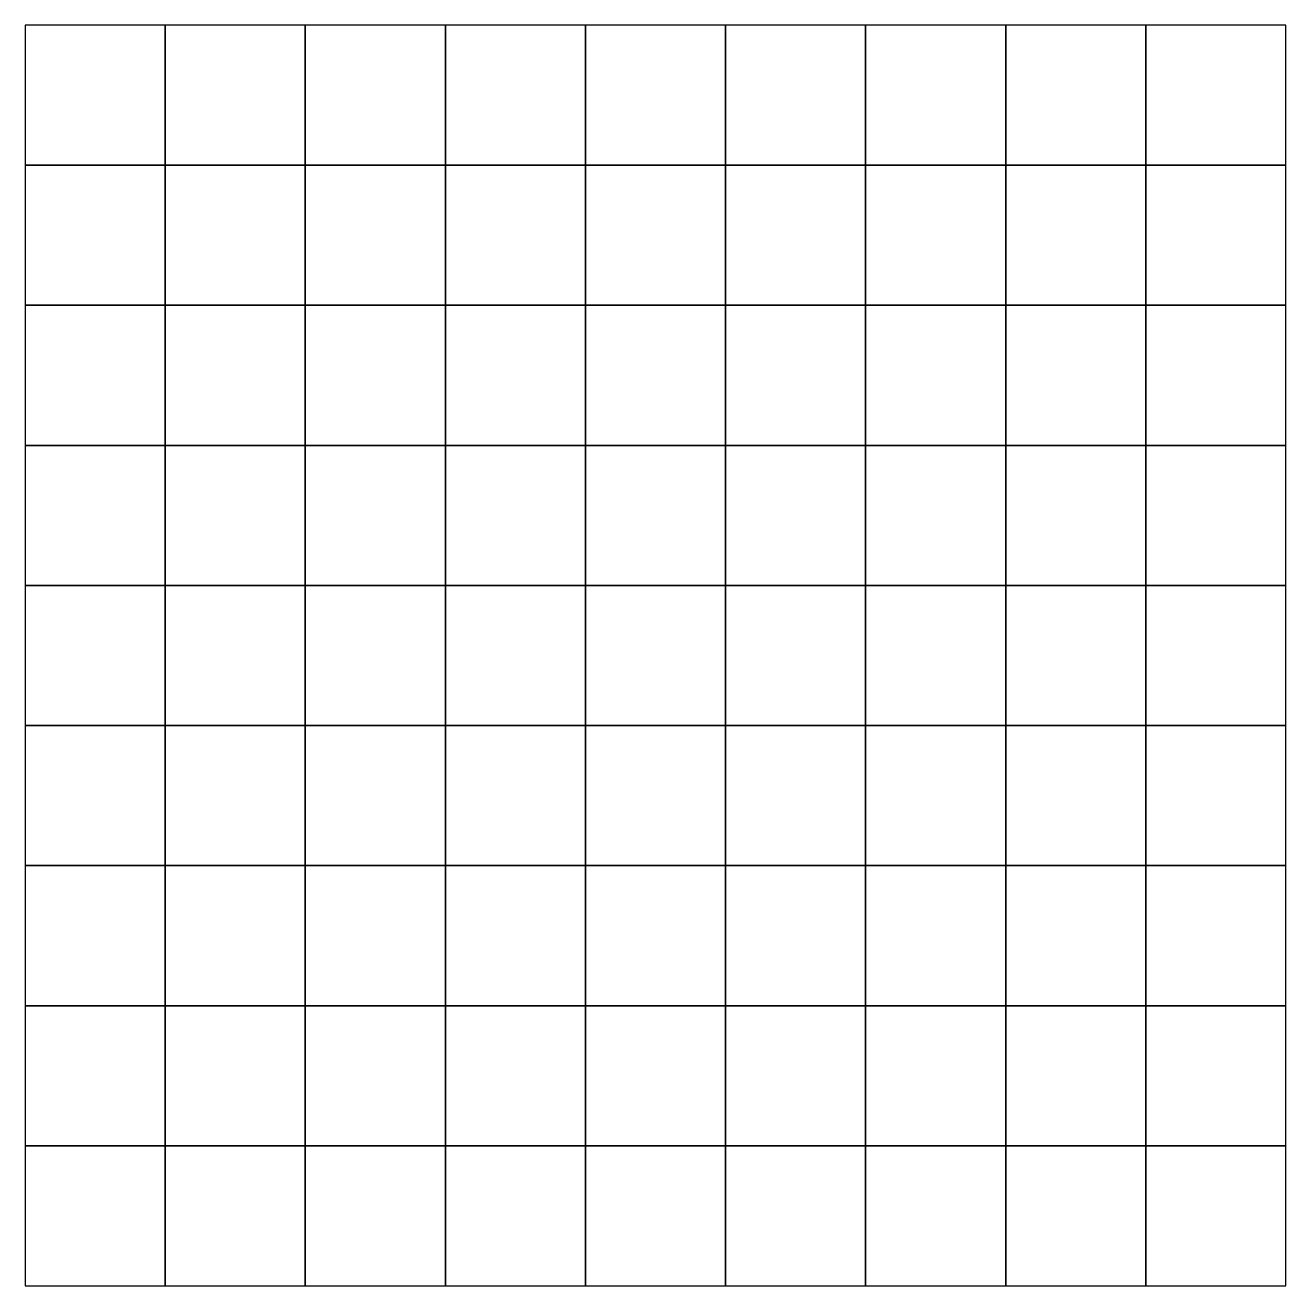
# Model space of a CAD drawing. Header units: metres. Extents: x 0 to 10, y 0 to 10.
import ezdxf

# ---------------------------------------------------------------- set-up
doc = ezdxf.new("R2010")
doc.units = ezdxf.units.M
doc.layers.add('TestLayer', color=7, linetype='Continuous')

msp = doc.modelspace()

# ---------------------------------------------------------------- linework, layer by layer
at = {"layer": 'TestLayer'}
for points in [[(0, 8.889, -0.86), (1.111, 8.889, 0.036), (1.111, 10, 0.057), (0, 10, -0.839)], [(1.111, 8.889, 0.036), (2.222, 8.889, -0.065), (2.222, 10, -0.044), (1.111, 10, 0.057)], [(2.222, 8.889, -0.065), (3.333, 8.889, -1.05), (3.333, 10, -1.03), (2.222, 10, -0.044)], [(3.333, 8.889, -1.05), (4.444, 8.889, -1.824), (4.444, 10, -1.803), (3.333, 10, -1.03)], [(4.444, 8.889, -1.824), (5.556, 8.889, -1.525), (5.556, 10, -1.504), (4.444, 10, -1.803)], [(5.556, 8.889, -1.525), (6.667, 8.889, -0.486), (6.667, 10, -0.465), (5.556, 10, -1.504)], [(6.667, 8.889, -0.486), (7.778, 8.889, 0.137), (7.778, 10, 0.158), (6.667, 10, -0.465)], [(7.778, 8.889, 0.137), (8.889, 8.889, -0.349), (8.889, 10, -0.328), (7.778, 10, 0.158)], [(8.889, 8.889, -0.349), (10, 8.889, -1.404), (10, 10, -1.383), (8.889, 10, -0.328)], [(0, 7.778, 0.076), (1.111, 7.778, 0.972), (1.111, 8.889, 0.036), (0, 8.889, -0.86)], [(1.111, 7.778, 0.972), (2.222, 7.778, 0.871), (2.222, 8.889, -0.065), (1.111, 8.889, 0.036)], [(2.222, 7.778, 0.871), (3.333, 7.778, -0.114), (3.333, 8.889, -1.05), (2.222, 8.889, -0.065)], [(3.333, 7.778, -0.114), (4.444, 7.778, -0.888), (4.444, 8.889, -1.824), (3.333, 8.889, -1.05)], [(4.444, 7.778, -0.888), (5.556, 7.778, -0.589), (5.556, 8.889, -1.525), (4.444, 8.889, -1.824)], [(5.556, 7.778, -0.589), (6.667, 7.778, 0.45), (6.667, 8.889, -0.486), (5.556, 8.889, -1.525)], [(6.667, 7.778, 0.45), (7.778, 7.778, 1.073), (7.778, 8.889, 0.137), (6.667, 8.889, -0.486)], [(7.778, 7.778, 1.073), (8.889, 7.778, 0.587), (8.889, 8.889, -0.349), (7.778, 8.889, 0.137)], [(8.889, 7.778, 0.587), (10, 7.778, -0.468), (10, 8.889, -1.404), (8.889, 8.889, -0.349)], [(0, 6.667, 0.927), (1.111, 6.667, 1.824), (1.111, 7.778, 0.972), (0, 7.778, 0.076)], [(1.111, 6.667, 1.824), (2.222, 6.667, 1.723), (2.222, 7.778, 0.871), (1.111, 7.778, 0.972)], [(2.222, 6.667, 1.723), (3.333, 6.667, 0.737), (3.333, 7.778, -0.114), (2.222, 7.778, 0.871)], [(3.333, 6.667, 0.737), (4.444, 6.667, -0.037), (4.444, 7.778, -0.888), (3.333, 7.778, -0.114)], [(4.444, 6.667, -0.037), (5.556, 6.667, 0.262), (5.556, 7.778, -0.589), (4.444, 7.778, -0.888)], [(5.556, 6.667, 0.262), (6.667, 6.667, 1.302), (6.667, 7.778, 0.45), (5.556, 7.778, -0.589)], [(6.667, 6.667, 1.302), (7.778, 6.667, 1.924), (7.778, 7.778, 1.073), (6.667, 7.778, 0.45)], [(7.778, 6.667, 1.924), (8.889, 6.667, 1.438), (8.889, 7.778, 0.587), (7.778, 7.778, 1.073)], [(8.889, 6.667, 1.438), (10, 6.667, 0.383), (10, 7.778, -0.468), (8.889, 7.778, 0.587)], [(0, 5.556, 0.747), (1.111, 5.556, 1.643), (1.111, 6.667, 1.824), (0, 6.667, 0.927)], [(1.111, 5.556, 1.643), (2.222, 5.556, 1.542), (2.222, 6.667, 1.723), (1.111, 6.667, 1.824)], [(2.222, 5.556, 1.542), (3.333, 5.556, 0.556), (3.333, 6.667, 0.737), (2.222, 6.667, 1.723)], [(3.333, 5.556, 0.556), (4.444, 5.556, -0.218), (4.444, 6.667, -0.037), (3.333, 6.667, 0.737)], [(4.444, 5.556, -0.218), (5.556, 5.556, 0.082), (5.556, 6.667, 0.262), (4.444, 6.667, -0.037)], [(5.556, 5.556, 0.082), (6.667, 5.556, 1.121), (6.667, 6.667, 1.302), (5.556, 6.667, 0.262)], [(6.667, 5.556, 1.121), (7.778, 5.556, 1.744), (7.778, 6.667, 1.924), (6.667, 6.667, 1.302)], [(7.778, 5.556, 1.744), (8.889, 5.556, 1.257), (8.889, 6.667, 1.438), (7.778, 6.667, 1.924)], [(8.889, 5.556, 1.257), (10, 5.556, 0.203), (10, 6.667, 0.383), (8.889, 6.667, 1.438)], [(0, 4.444, -0.265), (1.111, 4.444, 0.631), (1.111, 5.556, 1.643), (0, 5.556, 0.747)], [(1.111, 4.444, 0.631), (2.222, 4.444, 0.53), (2.222, 5.556, 1.542), (1.111, 5.556, 1.643)], [(2.222, 4.444, 0.53), (3.333, 4.444, -0.455), (3.333, 5.556, 0.556), (2.222, 5.556, 1.542)], [(3.333, 4.444, -0.455), (4.444, 4.444, -1.229), (4.444, 5.556, -0.218), (3.333, 5.556, 0.556)], [(4.444, 4.444, -1.229), (5.556, 4.444, -0.93), (5.556, 5.556, 0.082), (4.444, 5.556, -0.218)], [(5.556, 4.444, -0.93), (6.667, 4.444, 0.109), (6.667, 5.556, 1.121), (5.556, 5.556, 0.082)], [(6.667, 4.444, 0.109), (7.778, 4.444, 0.732), (7.778, 5.556, 1.744), (6.667, 5.556, 1.121)], [(7.778, 4.444, 0.732), (8.889, 4.444, 0.246), (8.889, 5.556, 1.257), (7.778, 5.556, 1.744)], [(8.889, 4.444, 0.246), (10, 4.444, -0.809), (10, 5.556, 0.203), (8.889, 5.556, 1.257)], [(0, 3.333, -0.982), (1.111, 3.333, -0.085), (1.111, 4.444, 0.631), (0, 4.444, -0.265)], [(1.111, 3.333, -0.085), (2.222, 3.333, -0.186), (2.222, 4.444, 0.53), (1.111, 4.444, 0.631)], [(2.222, 3.333, -0.186), (3.333, 3.333, -1.172), (3.333, 4.444, -0.455), (2.222, 4.444, 0.53)], [(3.333, 3.333, -1.172), (4.444, 3.333, -1.946), (4.444, 4.444, -1.229), (3.333, 4.444, -0.455)], [(4.444, 3.333, -1.946), (5.556, 3.333, -1.647), (5.556, 4.444, -0.93), (4.444, 4.444, -1.229)], [(5.556, 3.333, -1.647), (6.667, 3.333, -0.608), (6.667, 4.444, 0.109), (5.556, 4.444, -0.93)], [(6.667, 3.333, -0.608), (7.778, 3.333, 0.015), (7.778, 4.444, 0.732), (6.667, 4.444, 0.109)], [(7.778, 3.333, 0.015), (8.889, 3.333, -0.471), (8.889, 4.444, 0.246), (7.778, 4.444, 0.732)], [(8.889, 3.333, -0.471), (10, 3.333, -1.526), (10, 4.444, -0.809), (8.889, 4.444, 0.246)], [(0, 2.222, -0.606), (1.111, 2.222, 0.29), (1.111, 3.333, -0.085), (0, 3.333, -0.982)], [(1.111, 2.222, 0.29), (2.222, 2.222, 0.189), (2.222, 3.333, -0.186), (1.111, 3.333, -0.085)], [(2.222, 2.222, 0.189), (3.333, 2.222, -0.797), (3.333, 3.333, -1.172), (2.222, 3.333, -0.186)], [(3.333, 2.222, -0.797), (4.444, 2.222, -1.571), (4.444, 3.333, -1.946), (3.333, 3.333, -1.172)], [(4.444, 2.222, -1.571), (5.556, 2.222, -1.271), (5.556, 3.333, -1.647), (4.444, 3.333, -1.946)], [(5.556, 2.222, -1.271), (6.667, 2.222, -0.232), (6.667, 3.333, -0.608), (5.556, 3.333, -1.647)], [(6.667, 2.222, -0.232), (7.778, 2.222, 0.391), (7.778, 3.333, 0.015), (6.667, 3.333, -0.608)], [(7.778, 2.222, 0.391), (8.889, 2.222, -0.096), (8.889, 3.333, -0.471), (7.778, 3.333, 0.015)], [(8.889, 2.222, -0.096), (10, 2.222, -1.15), (10, 3.333, -1.526), (8.889, 3.333, -0.471)], [(0, 1.111, 0.444), (1.111, 1.111, 1.34), (1.111, 2.222, 0.29), (0, 2.222, -0.606)], [(1.111, 1.111, 1.34), (2.222, 1.111, 1.239), (2.222, 2.222, 0.189), (1.111, 2.222, 0.29)], [(2.222, 1.111, 1.239), (3.333, 1.111, 0.253), (3.333, 2.222, -0.797), (2.222, 2.222, 0.189)], [(3.333, 1.111, 0.253), (4.444, 1.111, -0.521), (4.444, 2.222, -1.571), (3.333, 2.222, -0.797)], [(4.444, 1.111, -0.521), (5.556, 1.111, -0.221), (5.556, 2.222, -1.271), (4.444, 2.222, -1.571)], [(5.556, 1.111, -0.221), (6.667, 1.111, 0.818), (6.667, 2.222, -0.232), (5.556, 2.222, -1.271)], [(6.667, 1.111, 0.818), (7.778, 1.111, 1.441), (7.778, 2.222, 0.391), (6.667, 2.222, -0.232)], [(7.778, 1.111, 1.441), (8.889, 1.111, 0.954), (8.889, 2.222, -0.096), (7.778, 2.222, 0.391)], [(8.889, 1.111, 0.954), (10, 1.111, -0.1), (10, 2.222, -1.15), (8.889, 2.222, -0.096)], [(0, 0, 1), (1.111, 0, 1.896), (1.111, 1.111, 1.34), (0, 1.111, 0.444)], [(1.111, 0, 1.896), (2.222, 0, 1.795), (2.222, 1.111, 1.239), (1.111, 1.111, 1.34)], [(2.222, 0, 1.795), (3.333, 0, 0.809), (3.333, 1.111, 0.253), (2.222, 1.111, 1.239)], [(3.333, 0, 0.809), (4.444, 0, 0.036), (4.444, 1.111, -0.521), (3.333, 1.111, 0.253)], [(4.444, 0, 0.036), (5.556, 0, 0.335), (5.556, 1.111, -0.221), (4.444, 1.111, -0.521)], [(5.556, 0, 0.335), (6.667, 0, 1.374), (6.667, 1.111, 0.818), (5.556, 1.111, -0.221)], [(6.667, 0, 1.374), (7.778, 0, 1.997), (7.778, 1.111, 1.441), (6.667, 1.111, 0.818)], [(7.778, 0, 1.997), (8.889, 0, 1.511), (8.889, 1.111, 0.954), (7.778, 1.111, 1.441)], [(8.889, 0, 1.511), (10, 0, 0.456), (10, 1.111, -0.1), (8.889, 1.111, 0.954)]]:
    msp.add_3dface(points, dxfattribs=at)

doc.saveas('drawing.dxf')
